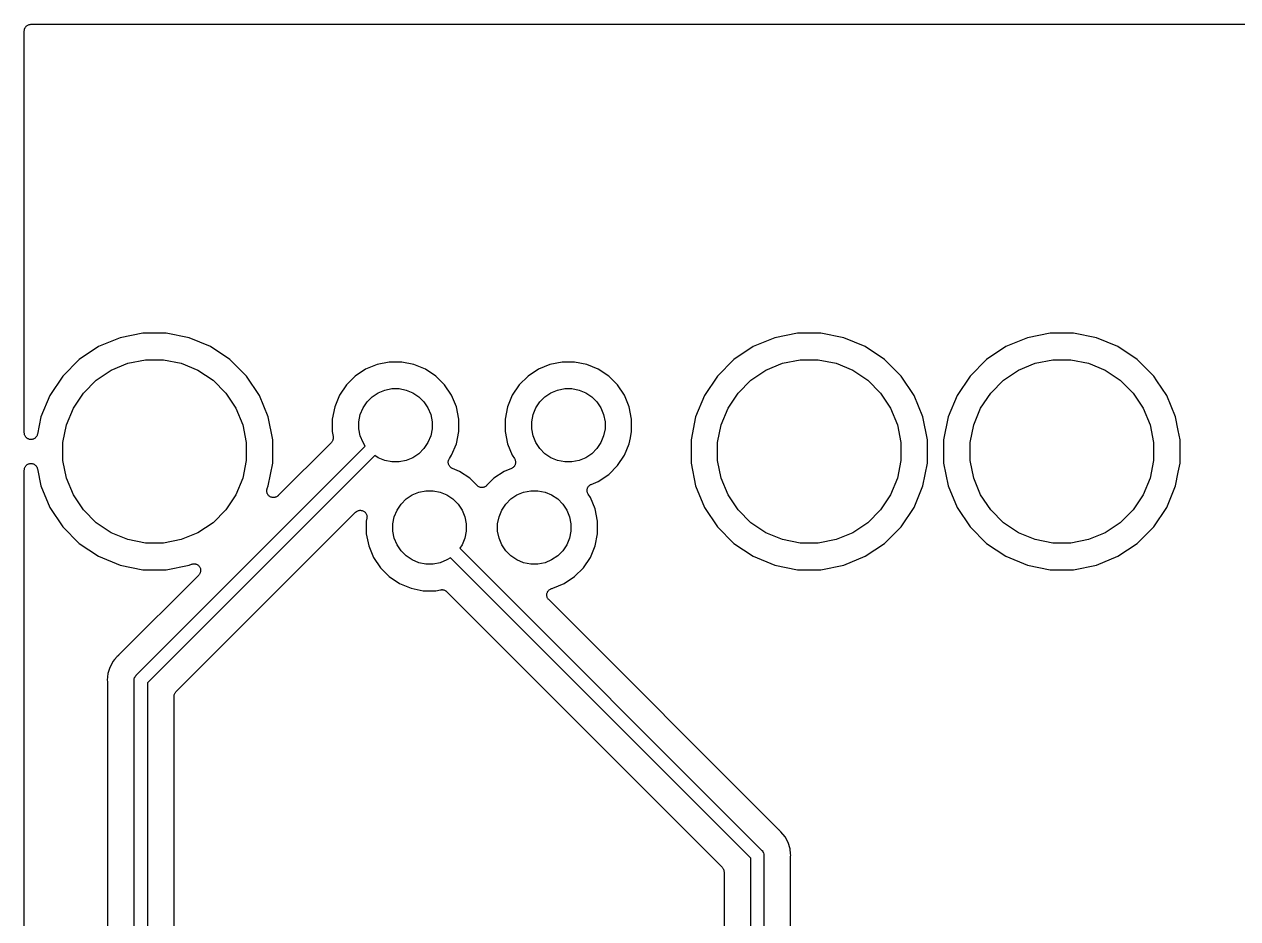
# Model space of a CAD drawing. Extents: x 3.21 to 7.18, y -3.5 to -0.72.
# Drawn here: x 3.206 to 4.118, y -1.393 to -0.721 of the extents above; entities that cross this region are included whole.
import ezdxf

# ---------------------------------------------------------------- set-up
doc = ezdxf.new("R2010")
doc.units = 0
doc.header["$MEASUREMENT"] = 0
doc.layers.add('BLACK', color=7, linetype='CONTINUOUS')

msp = doc.modelspace()

# ---------------------------------------------------------------- linework, layer by layer
at = {"layer": 'BLACK', "linetype": 'CONTINUOUS'}
for p, q in [((3.20598, -0.72591), (3.20604, -0.72545)), ((3.20598, -0.72595), (3.20598, -0.72591)), ((3.20598, -0.72598), (3.20598, -0.72595)), ((3.20598, -0.72595), (3.20598, -0.72595)), ((3.20598, -0.72595), (3.20598, -0.72595)), ((3.20598, -1.028), (3.20598, -0.72598)), ((3.20604, -0.72545), (3.20609, -0.72498)), ((3.20609, -0.72494), (3.20624, -0.7245)), ((3.20609, -0.72496), (3.20609, -0.72494)), ((3.20609, -0.72498), (3.20609, -0.72496)), ((3.20624, -0.7245), (3.20637, -0.72405)), ((3.20637, -0.72405), (3.20638, -0.72403)), ((3.20638, -0.72403), (3.20639, -0.72401)), ((3.20639, -0.72401), (3.20661, -0.7236)), ((3.20661, -0.7236), (3.20684, -0.72319)), ((3.20684, -0.72319), (3.20685, -0.72318)), ((3.20685, -0.72318), (3.20686, -0.72316)), ((3.20686, -0.72316), (3.20716, -0.7228)), ((3.20716, -0.7228), (3.20746, -0.72244)), ((3.20746, -0.72244), (3.20747, -0.72242)), ((3.20747, -0.72242), (3.20749, -0.72241)), ((3.20749, -0.72241), (3.20785, -0.72212)), ((3.20785, -0.72212), (3.20822, -0.72182)), ((3.20822, -0.72182), (3.20823, -0.72181)), ((3.20823, -0.72181), (3.20825, -0.7218)), ((3.20825, -0.7218), (3.20866, -0.72158)), ((3.20866, -0.72158), (3.20908, -0.72136)), ((3.20908, -0.72136), (3.2091, -0.72136)), ((3.2091, -0.72136), (3.20911, -0.72135)), ((3.20911, -0.72135), (3.20956, -0.72122)), ((3.20956, -0.72122), (3.21001, -0.72108)), ((3.21001, -0.72108), (3.21003, -0.72108)), ((3.21003, -0.72108), (3.21005, -0.72107)), ((3.21005, -0.72107), (3.21052, -0.72103)), ((3.21052, -0.72103), (3.21098, -0.72098)), ((3.21098, -0.72098), (7.17402, -0.72098)), ((3.27801, -0.95652), (3.26183, -0.96322)), ((3.29518, -0.9531), (3.27801, -0.95652)), ((3.31269, -0.9531), (3.29518, -0.9531)), ((3.32987, -0.95652), (3.31269, -0.9531)), ((3.34605, -0.96322), (3.32987, -0.95652)), ((3.77013, -0.95652), (3.75395, -0.96322)), ((3.78731, -0.9531), (3.77013, -0.95652)), ((3.80482, -0.9531), (3.78731, -0.9531)), ((3.82199, -0.95652), (3.80482, -0.9531)), ((3.83817, -0.96322), (3.82199, -0.95652)), ((3.96001, -0.95652), (3.94383, -0.96322)), ((3.97718, -0.9531), (3.96001, -0.95652)), ((3.99469, -0.9531), (3.97718, -0.9531)), ((4.01187, -0.95652), (3.99469, -0.9531)), ((4.02805, -0.96322), (4.01187, -0.95652)), ((3.26183, -0.96322), (3.24727, -0.97295)), ((3.36061, -0.97295), (3.34605, -0.96322)), ((3.75395, -0.96322), (3.73939, -0.97295)), ((3.85273, -0.97295), (3.83817, -0.96322)), ((3.94383, -0.96322), (3.92927, -0.97295)), ((4.04261, -0.97295), (4.02805, -0.96322)), ((3.24727, -0.97295), (3.23489, -0.98533)), ((3.2713, -0.98094), (3.28384, -0.97575)), ((3.28384, -0.97575), (3.29715, -0.9731)), ((3.29715, -0.9731), (3.31072, -0.9731)), ((3.31072, -0.9731), (3.32403, -0.97575)), ((3.32403, -0.97575), (3.33657, -0.98094)), ((3.37299, -0.98533), (3.36061, -0.97295)), ((3.48036, -0.97476), (3.47117, -0.97658)), ((3.48972, -0.97476), (3.48036, -0.97476)), ((3.49891, -0.97658), (3.48972, -0.97476)), ((3.61028, -0.97476), (3.60109, -0.97658)), ((3.61964, -0.97476), (3.61028, -0.97476)), ((3.62883, -0.97658), (3.61964, -0.97476)), ((3.73939, -0.97295), (3.72701, -0.98533)), ((3.76343, -0.98094), (3.77597, -0.97575)), ((3.77597, -0.97575), (3.78928, -0.9731)), ((3.78928, -0.9731), (3.80285, -0.9731)), ((3.80285, -0.9731), (3.81616, -0.97575)), ((3.81616, -0.97575), (3.8287, -0.98094)), ((3.86511, -0.98533), (3.85273, -0.97295)), ((3.92927, -0.97295), (3.91689, -0.98533)), ((3.9533, -0.98094), (3.96584, -0.97575)), ((3.96584, -0.97575), (3.97915, -0.9731)), ((3.97915, -0.9731), (3.99272, -0.9731)), ((3.99272, -0.9731), (4.00603, -0.97575)), ((4.00603, -0.97575), (4.01857, -0.98094)), ((4.05499, -0.98533), (4.04261, -0.97295)), ((3.26002, -0.98848), (3.2713, -0.98094)), ((3.33657, -0.98094), (3.34786, -0.98848)), ((3.46251, -0.98017), (3.45472, -0.98537)), ((3.47117, -0.97658), (3.46251, -0.98017)), ((3.50757, -0.98017), (3.49891, -0.97658)), ((3.51536, -0.98537), (3.50757, -0.98017)), ((3.59243, -0.98017), (3.58464, -0.98537)), ((3.60109, -0.97658), (3.59243, -0.98017)), ((3.63749, -0.98017), (3.62883, -0.97658)), ((3.64528, -0.98537), (3.63749, -0.98017)), ((3.75214, -0.98848), (3.76343, -0.98094)), ((3.8287, -0.98094), (3.83998, -0.98848)), ((3.94202, -0.98848), (3.9533, -0.98094)), ((4.01857, -0.98094), (4.02986, -0.98848)), ((3.23489, -0.98533), (3.22516, -0.99989)), ((3.25042, -0.99808), (3.26002, -0.98848)), ((3.34786, -0.98848), (3.35745, -0.99808)), ((3.38272, -0.99989), (3.37299, -0.98533)), ((3.4481, -0.992), (3.44289, -0.99979)), ((3.45472, -0.98537), (3.4481, -0.992)), ((3.52198, -0.992), (3.51536, -0.98537)), ((3.52719, -0.99979), (3.52198, -0.992)), ((3.57802, -0.992), (3.57281, -0.99979)), ((3.58464, -0.98537), (3.57802, -0.992)), ((3.6519, -0.992), (3.64528, -0.98537)), ((3.65711, -0.99979), (3.6519, -0.992)), ((3.72701, -0.98533), (3.71728, -0.99989)), ((3.74255, -0.99808), (3.75214, -0.98848)), ((3.83998, -0.98848), (3.84958, -0.99808)), ((3.87484, -0.99989), (3.86511, -0.98533)), ((3.91689, -0.98533), (3.90716, -0.99989)), ((3.93242, -0.99808), (3.94202, -0.98848)), ((4.02986, -0.98848), (4.03945, -0.99808)), ((4.05732, -0.98882), (4.05499, -0.98533)), ((4.06472, -0.99989), (4.05732, -0.98882)), ((4.05732, -0.98882), (4.05732, -0.98882)), ((3.22516, -0.99989), (3.21846, -1.01607)), ((3.24288, -1.00936), (3.25042, -0.99808)), ((3.35745, -0.99808), (3.36499, -1.00936)), ((3.38942, -1.01607), (3.38272, -0.99989)), ((3.44289, -0.99979), (3.43931, -1.00844)), ((3.46363, -1.00475), (3.46747, -1.00091)), ((3.46747, -1.00091), (3.47199, -0.99789)), ((3.47199, -0.99789), (3.477, -0.99582)), ((3.477, -0.99582), (3.48233, -0.99476)), ((3.48233, -0.99476), (3.48775, -0.99476)), ((3.48775, -0.99476), (3.49308, -0.99582)), ((3.49308, -0.99582), (3.49809, -0.99789)), ((3.49809, -0.99789), (3.50261, -1.00091)), ((3.50261, -1.00091), (3.50645, -1.00475)), ((3.53077, -1.00844), (3.52719, -0.99979)), ((3.57281, -0.99979), (3.56923, -1.00844)), ((3.59355, -1.00475), (3.59739, -1.00091)), ((3.59739, -1.00091), (3.60191, -0.99789)), ((3.60191, -0.99789), (3.60692, -0.99582)), ((3.60692, -0.99582), (3.61225, -0.99476)), ((3.61225, -0.99476), (3.61767, -0.99476)), ((3.61767, -0.99476), (3.623, -0.99582)), ((3.623, -0.99582), (3.62801, -0.99789)), ((3.62801, -0.99789), (3.63253, -1.00091)), ((3.63253, -1.00091), (3.63637, -1.00475)), ((3.66069, -1.00844), (3.65711, -0.99979)), ((3.71728, -0.99989), (3.71058, -1.01607)), ((3.73501, -1.00936), (3.74255, -0.99808)), ((3.84958, -0.99808), (3.85712, -1.00936)), ((3.88154, -1.01607), (3.87484, -0.99989)), ((3.90716, -0.99989), (3.90046, -1.01607)), ((3.92488, -1.00936), (3.93242, -0.99808)), ((4.03945, -0.99808), (4.04699, -1.00936)), ((4.07142, -1.01607), (4.06472, -0.99989)), ((3.23769, -1.0219), (3.24288, -1.00936)), ((3.36499, -1.00936), (3.37019, -1.0219)), ((3.43931, -1.00844), (3.43748, -1.01763)), ((3.45854, -1.01428), (3.46062, -1.00926)), ((3.46062, -1.00926), (3.46363, -1.00475)), ((3.50645, -1.00475), (3.50946, -1.00926)), ((3.50946, -1.00926), (3.51154, -1.01428)), ((3.5326, -1.01763), (3.53077, -1.00844)), ((3.56923, -1.00844), (3.5674, -1.01763)), ((3.58846, -1.01428), (3.59054, -1.00926)), ((3.59054, -1.00926), (3.59355, -1.00475)), ((3.63637, -1.00475), (3.63938, -1.00926)), ((3.63938, -1.00926), (3.64146, -1.01428)), ((3.66252, -1.01763), (3.66069, -1.00844)), ((3.72981, -1.0219), (3.73501, -1.00936)), ((3.85712, -1.00936), (3.86231, -1.0219)), ((3.91969, -1.0219), (3.92488, -1.00936)), ((4.04699, -1.00936), (4.05219, -1.0219)), ((3.21846, -1.01607), (3.21589, -1.02898)), ((3.39283, -1.03324), (3.38942, -1.01607)), ((3.43748, -1.01763), (3.43748, -1.027)), ((3.45748, -1.0196), (3.45854, -1.01428)), ((3.45748, -1.02503), (3.45748, -1.0196)), ((3.51154, -1.01428), (3.5126, -1.0196)), ((3.5126, -1.0196), (3.5126, -1.02503)), ((3.5326, -1.027), (3.5326, -1.01763)), ((3.5674, -1.01763), (3.5674, -1.027)), ((3.5874, -1.0196), (3.58846, -1.01428)), ((3.5874, -1.02503), (3.5874, -1.0196)), ((3.64146, -1.01428), (3.64252, -1.0196)), ((3.64252, -1.0196), (3.64252, -1.02503)), ((3.66252, -1.027), (3.66252, -1.01763)), ((3.71058, -1.01607), (3.70717, -1.03324)), ((3.88496, -1.03324), (3.88154, -1.01607)), ((3.90046, -1.01607), (3.89704, -1.03324)), ((4.07344, -1.02622), (4.07142, -1.01607)), ((3.20603, -1.02849), (3.20598, -1.028)), ((3.20608, -1.02897), (3.20603, -1.02849)), ((3.20621, -1.02941), (3.20608, -1.02897)), ((3.20608, -1.02897), (3.20608, -1.02897)), ((3.20608, -1.02897), (3.20608, -1.02897)), ((3.20636, -1.0299), (3.20621, -1.02941)), ((3.20636, -1.02991), (3.20636, -1.0299)), ((3.20657, -1.03031), (3.20636, -1.02991)), ((3.20636, -1.02991), (3.20636, -1.02991)), ((3.20682, -1.03076), (3.20657, -1.03031)), ((3.21533, -1.03042), (3.21511, -1.03083)), ((3.21558, -1.02998), (3.21533, -1.03042)), ((3.21573, -1.02951), (3.21558, -1.02997)), ((3.21558, -1.02997), (3.21558, -1.02997)), ((3.21558, -1.02997), (3.21558, -1.02998)), ((3.21587, -1.02905), (3.21573, -1.02951)), ((3.21588, -1.02904), (3.21587, -1.02904)), ((3.21587, -1.02904), (3.21587, -1.02905)), ((3.21589, -1.02898), (3.21588, -1.02904)), ((3.21588, -1.02904), (3.21588, -1.02904)), ((3.23504, -1.03521), (3.23769, -1.0219)), ((3.37019, -1.0219), (3.37283, -1.03521)), ((3.43748, -1.027), (3.43821, -1.03065)), ((3.43821, -1.03065), (3.43821, -1.03067)), ((3.43821, -1.03067), (3.43821, -1.03067)), ((3.43821, -1.03067), (3.43821, -1.03067)), ((3.43821, -1.03067), (3.43822, -1.03072)), ((3.43822, -1.03072), (3.43826, -1.03118)), ((3.45854, -1.03035), (3.45748, -1.02503)), ((3.46062, -1.03537), (3.45854, -1.03035)), ((3.51154, -1.03035), (3.50946, -1.03537)), ((3.5126, -1.02503), (3.51154, -1.03035)), ((3.53077, -1.03619), (3.5326, -1.027)), ((3.5674, -1.027), (3.56923, -1.03619)), ((3.58846, -1.03035), (3.5874, -1.02503)), ((3.59054, -1.03537), (3.58846, -1.03035)), ((3.64146, -1.03035), (3.63938, -1.03537)), ((3.64252, -1.02503), (3.64146, -1.03035)), ((3.66157, -1.03178), (3.66252, -1.027)), ((3.72717, -1.03521), (3.72981, -1.0219)), ((3.86231, -1.0219), (3.86496, -1.03521)), ((3.91704, -1.03521), (3.91969, -1.0219)), ((4.05219, -1.0219), (4.05483, -1.03521)), ((4.07483, -1.03324), (4.07344, -1.02622)), ((3.20682, -1.03077), (3.20682, -1.03076)), ((3.20713, -1.03115), (3.20682, -1.03077)), ((3.20682, -1.03077), (3.20682, -1.03077)), ((3.20743, -1.03152), (3.20713, -1.03115)), ((3.20744, -1.03152), (3.20743, -1.03152)), ((3.20743, -1.03152), (3.20743, -1.03152)), ((3.20781, -1.03184), (3.20744, -1.03152)), ((3.20818, -1.03214), (3.20781, -1.03184)), ((3.20819, -1.03215), (3.20818, -1.03214)), ((3.20861, -1.03237), (3.20819, -1.03215)), ((3.20819, -1.03215), (3.20819, -1.03215)), ((3.20904, -1.03261), (3.20861, -1.03237)), ((3.20905, -1.03261), (3.20904, -1.03261)), ((3.20904, -1.03261), (3.20904, -1.03261)), ((3.2095, -1.03275), (3.20905, -1.03261)), ((3.20997, -1.0329), (3.2095, -1.03275)), ((3.20998, -1.0329), (3.20997, -1.0329)), ((3.21046, -1.03295), (3.20998, -1.0329)), ((3.20998, -1.0329), (3.20998, -1.0329)), ((3.21094, -1.033), (3.21046, -1.03295)), ((3.21095, -1.033), (3.21094, -1.033)), ((3.21143, -1.03296), (3.21095, -1.033)), ((3.21095, -1.033), (3.21095, -1.033)), ((3.21192, -1.03291), (3.21143, -1.03296)), ((3.21236, -1.03278), (3.21192, -1.03291)), ((3.21192, -1.03291), (3.21192, -1.03291)), ((3.21192, -1.03291), (3.21192, -1.03291)), ((3.21285, -1.03264), (3.21236, -1.03278)), ((3.21286, -1.03264), (3.21285, -1.03264)), ((3.21327, -1.03242), (3.21286, -1.03264)), ((3.21286, -1.03264), (3.21286, -1.03264)), ((3.21372, -1.03219), (3.21327, -1.03242)), ((3.21409, -1.03189), (3.21372, -1.03219)), ((3.21372, -1.03219), (3.21372, -1.03219)), ((3.21372, -1.03219), (3.21372, -1.03219)), ((3.21448, -1.03158), (3.21409, -1.03189)), ((3.21478, -1.03121), (3.21448, -1.03157)), ((3.21448, -1.03157), (3.21448, -1.03158)), ((3.21448, -1.03158), (3.21448, -1.03158)), ((3.21511, -1.03083), (3.21478, -1.03121)), ((3.21511, -1.03083), (3.21511, -1.03083)), ((3.21511, -1.03083), (3.21511, -1.03083)), ((3.23504, -1.04879), (3.23504, -1.03521)), ((3.29017, -1.21011), (3.46234, -1.03795)), ((3.37283, -1.03521), (3.37283, -1.04879)), ((3.39283, -1.05076), (3.39283, -1.03324)), ((3.43684, -1.03516), (3.39683, -1.07517)), ((3.43713, -1.0348), (3.43684, -1.03516)), ((3.43743, -1.03445), (3.43713, -1.0348)), ((3.43744, -1.03443), (3.43743, -1.03445)), ((3.43746, -1.03441), (3.43744, -1.03443)), ((3.43768, -1.034), (3.43746, -1.03441)), ((3.4379, -1.03359), (3.43768, -1.034)), ((3.43791, -1.03357), (3.4379, -1.03359)), ((3.43792, -1.03355), (3.43791, -1.03357)), ((3.43805, -1.0331), (3.43792, -1.03355)), ((3.43819, -1.03266), (3.43805, -1.0331)), ((3.4382, -1.03264), (3.43819, -1.03266)), ((3.43825, -1.03215), (3.4382, -1.03261)), ((3.4382, -1.03261), (3.4382, -1.03264)), ((3.4383, -1.03169), (3.43825, -1.03215)), ((3.43826, -1.03118), (3.4383, -1.03164)), ((3.4383, -1.03164), (3.4383, -1.03167)), ((3.4383, -1.03167), (3.4383, -1.03169)), ((3.46234, -1.03795), (3.46062, -1.03537)), ((3.50946, -1.03537), (3.50645, -1.03988)), ((3.52719, -1.04484), (3.53077, -1.03619)), ((3.56923, -1.03619), (3.57281, -1.04484)), ((3.59355, -1.03988), (3.59054, -1.03537)), ((3.63938, -1.03537), (3.63637, -1.03988)), ((3.65711, -1.04484), (3.66069, -1.03619)), ((3.66069, -1.03619), (3.66157, -1.03178)), ((3.66157, -1.03178), (3.66157, -1.03178)), ((3.70717, -1.03324), (3.70717, -1.05076)), ((3.72717, -1.04879), (3.72717, -1.03521)), ((3.86496, -1.03521), (3.86496, -1.04879)), ((3.88496, -1.05076), (3.88496, -1.03324)), ((3.89704, -1.03324), (3.89704, -1.05076)), ((3.91704, -1.04879), (3.91704, -1.03521)), ((4.05483, -1.03521), (4.05483, -1.04879)), ((4.07483, -1.05076), (4.07483, -1.03324)), ((3.23769, -1.0621), (3.23504, -1.04879)), ((3.46941, -1.04502), (3.29854, -1.21589)), ((3.37283, -1.04879), (3.37019, -1.0621)), ((3.47199, -1.04674), (3.46941, -1.04502)), ((3.477, -1.04881), (3.47199, -1.04674)), ((3.48233, -1.04987), (3.477, -1.04881)), ((3.49308, -1.04881), (3.48775, -1.04987)), ((3.49809, -1.04674), (3.49308, -1.04881)), ((3.50261, -1.04372), (3.49809, -1.04674)), ((3.50645, -1.03988), (3.50261, -1.04372)), ((3.5248, -1.04908), (3.52494, -1.04863)), ((3.52494, -1.04863), (3.52507, -1.04818)), ((3.52507, -1.04818), (3.52508, -1.04816)), ((3.52508, -1.04816), (3.52509, -1.04815)), ((3.52509, -1.04815), (3.52531, -1.04773)), ((3.52531, -1.04773), (3.52553, -1.04731)), ((3.52553, -1.04731), (3.52719, -1.04484)), ((3.57281, -1.04484), (3.57447, -1.04731)), ((3.57447, -1.04731), (3.57449, -1.04735)), ((3.57449, -1.04735), (3.57449, -1.04735)), ((3.57449, -1.04735), (3.57449, -1.04735)), ((3.57449, -1.04735), (3.5745, -1.04737)), ((3.5745, -1.04737), (3.57472, -1.0478)), ((3.57472, -1.0478), (3.57494, -1.04821)), ((3.57494, -1.04821), (3.57495, -1.04823)), ((3.57495, -1.04823), (3.57495, -1.04824)), ((3.57495, -1.04824), (3.57508, -1.04869)), ((3.57508, -1.04869), (3.57522, -1.04915)), ((3.59739, -1.04372), (3.59355, -1.03988)), ((3.60191, -1.04674), (3.59739, -1.04372)), ((3.60692, -1.04881), (3.60191, -1.04674)), ((3.61225, -1.04987), (3.60692, -1.04881)), ((3.623, -1.04881), (3.61767, -1.04987)), ((3.62801, -1.04674), (3.623, -1.04881)), ((3.63253, -1.04372), (3.62801, -1.04674)), ((3.63637, -1.03988), (3.63253, -1.04372)), ((3.6519, -1.05263), (3.65711, -1.04484)), ((3.72981, -1.0621), (3.72717, -1.04879)), ((3.86496, -1.04879), (3.86231, -1.0621)), ((3.91969, -1.0621), (3.91704, -1.04879)), ((4.05483, -1.04879), (4.05219, -1.0621)), ((3.20598, -1.05593), (3.20604, -1.05543)), ((3.20598, -1.056), (3.20598, -1.05593)), ((3.20598, -3.49902), (3.20598, -1.056)), ((3.20604, -1.05543), (3.20609, -1.05496)), ((3.20609, -1.05496), (3.20625, -1.05446)), ((3.20609, -1.05496), (3.20609, -1.05496)), ((3.20609, -1.05496), (3.20609, -1.05496)), ((3.20625, -1.05446), (3.20639, -1.05403)), ((3.20639, -1.05403), (3.20663, -1.05359)), ((3.20639, -1.05403), (3.20639, -1.05403)), ((3.20639, -1.05403), (3.20639, -1.05403)), ((3.20663, -1.05359), (3.20686, -1.05318)), ((3.20686, -1.05317), (3.20717, -1.05281)), ((3.20686, -1.05318), (3.20686, -1.05317)), ((3.20686, -1.05318), (3.20686, -1.05318)), ((3.20717, -1.05281), (3.20748, -1.05243)), ((3.20748, -1.05243), (3.20748, -1.05243)), ((3.20748, -1.05243), (3.20749, -1.05243)), ((3.20749, -1.05243), (3.20788, -1.05211)), ((3.20788, -1.05211), (3.20824, -1.05182)), ((3.20824, -1.05182), (3.20825, -1.05181)), ((3.20824, -1.05182), (3.20824, -1.05182)), ((3.20825, -1.05181), (3.2087, -1.05158)), ((3.2087, -1.05158), (3.20911, -1.05136)), ((3.20911, -1.05136), (3.20957, -1.05123)), ((3.20911, -1.05136), (3.20911, -1.05136)), ((3.20911, -1.05136), (3.20911, -1.05136)), ((3.20957, -1.05123), (3.21004, -1.05109)), ((3.21004, -1.05109), (3.21005, -1.05109)), ((3.21005, -1.05109), (3.21051, -1.05105)), ((3.21005, -1.05109), (3.21005, -1.05109)), ((3.21051, -1.05105), (3.21101, -1.051)), ((3.21101, -1.051), (3.21102, -1.051)), ((3.21102, -1.051), (3.21102, -1.051)), ((3.21102, -1.051), (3.21148, -1.05105)), ((3.21148, -1.05105), (3.21199, -1.0511)), ((3.21199, -1.0511), (3.21199, -1.0511)), ((3.21199, -1.0511), (3.21199, -1.0511)), ((3.21199, -1.0511), (3.21244, -1.05124)), ((3.21244, -1.05124), (3.21292, -1.05139)), ((3.21292, -1.05139), (3.21292, -1.05139)), ((3.21292, -1.05139), (3.21292, -1.05139)), ((3.21292, -1.05139), (3.21335, -1.05162)), ((3.21335, -1.05162), (3.21378, -1.05185)), ((3.21378, -1.05185), (3.21378, -1.05185)), ((3.21378, -1.05185), (3.21378, -1.05185)), ((3.21378, -1.05185), (3.21416, -1.05217)), ((3.21416, -1.05217), (3.21453, -1.05247)), ((3.21453, -1.05247), (3.21453, -1.05247)), ((3.21453, -1.05247), (3.21453, -1.05248)), ((3.21453, -1.05248), (3.21485, -1.05287)), ((3.21485, -1.05287), (3.21515, -1.05323)), ((3.21515, -1.05323), (3.21515, -1.05323)), ((3.21515, -1.05323), (3.21515, -1.05323)), ((3.21515, -1.05323), (3.21538, -1.05367)), ((3.21538, -1.05367), (3.21561, -1.05409)), ((3.21561, -1.05409), (3.21561, -1.05409)), ((3.21561, -1.05409), (3.21561, -1.05409)), ((3.21561, -1.05409), (3.21574, -1.05455)), ((3.21574, -1.05455), (3.21589, -1.05502)), ((3.21589, -1.05502), (3.21846, -1.06793)), ((3.38942, -1.06793), (3.39283, -1.05076)), ((3.48775, -1.04987), (3.48233, -1.04987)), ((3.52469, -1.05005), (3.52474, -1.04958)), ((3.52469, -1.05006), (3.52469, -1.05005)), ((3.52469, -1.05008), (3.52469, -1.05006)), ((3.52474, -1.05055), (3.52469, -1.05008)), ((3.52474, -1.04958), (3.52479, -1.04911)), ((3.52478, -1.05102), (3.52474, -1.05055)), ((3.52478, -1.05104), (3.52478, -1.05102)), ((3.52478, -1.05105), (3.52478, -1.05104)), ((3.52492, -1.0515), (3.52478, -1.05105)), ((3.52479, -1.04909), (3.5248, -1.04908)), ((3.52479, -1.04911), (3.52479, -1.04909)), ((3.52505, -1.05196), (3.52492, -1.0515)), ((3.52506, -1.05197), (3.52505, -1.05196)), ((3.52506, -1.05199), (3.52506, -1.05197)), ((3.52528, -1.05241), (3.52506, -1.05199)), ((3.5255, -1.05282), (3.52528, -1.05241)), ((3.52551, -1.05283), (3.5255, -1.05282)), ((3.52552, -1.05285), (3.52551, -1.05283)), ((3.52582, -1.05322), (3.52552, -1.05285)), ((3.52611, -1.05358), (3.52582, -1.05322)), ((3.52612, -1.05359), (3.52611, -1.05358)), ((3.52613, -1.05361), (3.52612, -1.05359)), ((3.5265, -1.05391), (3.52613, -1.05361)), ((3.52686, -1.05421), (3.5265, -1.05391)), ((3.52687, -1.05422), (3.52686, -1.05421)), ((3.52688, -1.05423), (3.52687, -1.05422)), ((3.5273, -1.05446), (3.52688, -1.05423)), ((3.52771, -1.05468), (3.5273, -1.05446)), ((3.52774, -1.0547), (3.52771, -1.05468)), ((3.52778, -1.05471), (3.52774, -1.0547)), ((3.52774, -1.0547), (3.52774, -1.0547)), ((3.52774, -1.0547), (3.52774, -1.0547)), ((3.53316, -1.05694), (3.52778, -1.05471)), ((3.54095, -1.06215), (3.53316, -1.05694)), ((3.56684, -1.05694), (3.55905, -1.06215)), ((3.57222, -1.05471), (3.56684, -1.05694)), ((3.57264, -1.05449), (3.57222, -1.05471)), ((3.57306, -1.05427), (3.57264, -1.05449)), ((3.57307, -1.05426), (3.57306, -1.05427)), ((3.57308, -1.05425), (3.57307, -1.05426)), ((3.57345, -1.05395), (3.57308, -1.05425)), ((3.57382, -1.05366), (3.57345, -1.05395)), ((3.57383, -1.05364), (3.57382, -1.05366)), ((3.57384, -1.05363), (3.57383, -1.05364)), ((3.57414, -1.05327), (3.57384, -1.05363)), ((3.57444, -1.05291), (3.57414, -1.05327)), ((3.57445, -1.05289), (3.57444, -1.05291)), ((3.57446, -1.05288), (3.57445, -1.05289)), ((3.57468, -1.05246), (3.57446, -1.05288)), ((3.57491, -1.05205), (3.57468, -1.05246)), ((3.57492, -1.05202), (3.57491, -1.05204)), ((3.57491, -1.05204), (3.57491, -1.05205)), ((3.57506, -1.05157), (3.57492, -1.05202)), ((3.5752, -1.05112), (3.57506, -1.05157)), ((3.57521, -1.05109), (3.5752, -1.0511)), ((3.5752, -1.0511), (3.5752, -1.05112)), ((3.57526, -1.05062), (3.57521, -1.05109)), ((3.57522, -1.04915), (3.57522, -1.04916)), ((3.57522, -1.04916), (3.57522, -1.04918)), ((3.57522, -1.04918), (3.57526, -1.04964)), ((3.57526, -1.04964), (3.57531, -1.05012)), ((3.57531, -1.05015), (3.57526, -1.05062)), ((3.57531, -1.05012), (3.57531, -1.05013)), ((3.57531, -1.05013), (3.57531, -1.05015)), ((3.61767, -1.04987), (3.61225, -1.04987)), ((3.64528, -1.05926), (3.6519, -1.05263)), ((3.70717, -1.05076), (3.71058, -1.06793)), ((3.88154, -1.06793), (3.88496, -1.05076)), ((3.89704, -1.05076), (3.90046, -1.06793)), ((4.07142, -1.06793), (4.07347, -1.05761)), ((4.07347, -1.05761), (4.07483, -1.05076)), ((4.07347, -1.05761), (4.07347, -1.05761)), ((3.24288, -1.07464), (3.23769, -1.0621)), ((3.37019, -1.0621), (3.36499, -1.07464)), ((3.54646, -1.06766), (3.54095, -1.06215)), ((3.55905, -1.06215), (3.55354, -1.06766)), ((3.63088, -1.06745), (3.63125, -1.06715)), ((3.63125, -1.06715), (3.63126, -1.06714)), ((3.63126, -1.06714), (3.63127, -1.06713)), ((3.63127, -1.06713), (3.63169, -1.06691)), ((3.63169, -1.06691), (3.63211, -1.06669)), ((3.63211, -1.06669), (3.63749, -1.06446)), ((3.63749, -1.06446), (3.64528, -1.05926)), ((3.73501, -1.07464), (3.72981, -1.0621)), ((3.86231, -1.0621), (3.85712, -1.07464)), ((3.92488, -1.07464), (3.91969, -1.0621)), ((4.05219, -1.0621), (4.04699, -1.07464)), ((3.21846, -1.06793), (3.22516, -1.08411)), ((3.25042, -1.08592), (3.24288, -1.07464)), ((3.36499, -1.07464), (3.35745, -1.08592)), ((3.3883, -1.07161), (3.38835, -1.07113)), ((3.3883, -1.07162), (3.3883, -1.07161)), ((3.38835, -1.07211), (3.3883, -1.07162)), ((3.3883, -1.07162), (3.3883, -1.07162)), ((3.38835, -1.07113), (3.38839, -1.07065)), ((3.38839, -1.07258), (3.38835, -1.07211)), ((3.38839, -1.07065), (3.3884, -1.07065)), ((3.38839, -1.07259), (3.38839, -1.07258)), ((3.38853, -1.07305), (3.38839, -1.07259)), ((3.38839, -1.07259), (3.38839, -1.07259)), ((3.3884, -1.07064), (3.38854, -1.07019)), ((3.3884, -1.07065), (3.3884, -1.07064)), ((3.38867, -1.07352), (3.38853, -1.07305)), ((3.38854, -1.07019), (3.38868, -1.06972)), ((3.38867, -1.07353), (3.38867, -1.07352)), ((3.38867, -1.07352), (3.38867, -1.07352)), ((3.38889, -1.07394), (3.38867, -1.07353)), ((3.38868, -1.06972), (3.38942, -1.06793)), ((3.38912, -1.07438), (3.38889, -1.07394)), ((3.38913, -1.07439), (3.38912, -1.07438)), ((3.38942, -1.07475), (3.38913, -1.07439)), ((3.38913, -1.07439), (3.38913, -1.07439)), ((3.38974, -1.07514), (3.38942, -1.07475)), ((3.38974, -1.07515), (3.38974, -1.07514)), ((3.38974, -1.07514), (3.38974, -1.07514)), ((3.39011, -1.07545), (3.38974, -1.07515)), ((3.39049, -1.07577), (3.39011, -1.07545)), ((3.39091, -1.076), (3.39049, -1.07577)), ((3.39049, -1.07577), (3.39049, -1.07577)), ((3.39049, -1.07577), (3.39049, -1.07577)), ((3.39134, -1.07623), (3.39091, -1.076)), ((3.39135, -1.07623), (3.39134, -1.07623)), ((3.39135, -1.07624), (3.39135, -1.07623)), ((3.39181, -1.07638), (3.39135, -1.07624)), ((3.39515, -1.07627), (3.39469, -1.07641)), ((3.39516, -1.07627), (3.39515, -1.07627)), ((3.39558, -1.07605), (3.39516, -1.07627)), ((3.39516, -1.07627), (3.39516, -1.07627)), ((3.39602, -1.07582), (3.39558, -1.07605)), ((3.39603, -1.07582), (3.39602, -1.07582)), ((3.39602, -1.07582), (3.39602, -1.07582)), ((3.39639, -1.07553), (3.39603, -1.07582)), ((3.39678, -1.07521), (3.39639, -1.07553)), ((3.39679, -1.07521), (3.39678, -1.07521)), ((3.39683, -1.07517), (3.39679, -1.07521)), ((3.39679, -1.07521), (3.39679, -1.07521)), ((3.39679, -1.07521), (3.39679, -1.07521)), ((3.49306, -1.07768), (3.49758, -1.07466)), ((3.49758, -1.07466), (3.50259, -1.07259)), ((3.50259, -1.07259), (3.50792, -1.07153)), ((3.50792, -1.07153), (3.51334, -1.07153)), ((3.51334, -1.07153), (3.51867, -1.07259)), ((3.51867, -1.07259), (3.52368, -1.07466)), ((3.52368, -1.07466), (3.5282, -1.07768)), ((3.54683, -1.06796), (3.54646, -1.06766)), ((3.54719, -1.06826), (3.54683, -1.06796)), ((3.54721, -1.06827), (3.54719, -1.06826)), ((3.54722, -1.06828), (3.54721, -1.06827)), ((3.54763, -1.0685), (3.54722, -1.06828)), ((3.54805, -1.06873), (3.54763, -1.0685)), ((3.54806, -1.06873), (3.54805, -1.06873)), ((3.54808, -1.06874), (3.54806, -1.06873)), ((3.54853, -1.06888), (3.54808, -1.06874)), ((3.54898, -1.06902), (3.54853, -1.06888)), ((3.54899, -1.06902), (3.54898, -1.06902)), ((3.54901, -1.06903), (3.54899, -1.06902)), ((3.54948, -1.06908), (3.54901, -1.06903)), ((3.54995, -1.06913), (3.54948, -1.06908)), ((3.54997, -1.06913), (3.54995, -1.06913)), ((3.54998, -1.06913), (3.54997, -1.06913)), ((3.55045, -1.06908), (3.54998, -1.06913)), ((3.55092, -1.06904), (3.55045, -1.06908)), ((3.55094, -1.06904), (3.55092, -1.06904)), ((3.55095, -1.06904), (3.55094, -1.06904)), ((3.5514, -1.0689), (3.55095, -1.06904)), ((3.55186, -1.06877), (3.5514, -1.0689)), ((3.55187, -1.06876), (3.55186, -1.06877)), ((3.55189, -1.06876), (3.55187, -1.06876)), ((3.5523, -1.06854), (3.55189, -1.06876)), ((3.55272, -1.06832), (3.5523, -1.06854)), ((3.55274, -1.06831), (3.55272, -1.06832)), ((3.55275, -1.0683), (3.55274, -1.06831)), ((3.55312, -1.06801), (3.55275, -1.0683)), ((3.55349, -1.06771), (3.55312, -1.06801)), ((3.55351, -1.06769), (3.55349, -1.06771)), ((3.55354, -1.06766), (3.55351, -1.06769)), ((3.55351, -1.06769), (3.55351, -1.06769)), ((3.55351, -1.06769), (3.55351, -1.06769)), ((3.5718, -1.07768), (3.57632, -1.07466)), ((3.57632, -1.07466), (3.58133, -1.07259)), ((3.58133, -1.07259), (3.58666, -1.07153)), ((3.58666, -1.07153), (3.59208, -1.07153)), ((3.59208, -1.07153), (3.59741, -1.07259)), ((3.59741, -1.07259), (3.60242, -1.07466)), ((3.60242, -1.07466), (3.60694, -1.07768)), ((3.62902, -1.07125), (3.62907, -1.07078)), ((3.62902, -1.07127), (3.62902, -1.07125)), ((3.62902, -1.07128), (3.62902, -1.07127)), ((3.62907, -1.07175), (3.62902, -1.07128)), ((3.62907, -1.07078), (3.62912, -1.07031)), ((3.62911, -1.07222), (3.62907, -1.07175)), ((3.62911, -1.07224), (3.62911, -1.07222)), ((3.62911, -1.07225), (3.62911, -1.07224)), ((3.62925, -1.07271), (3.62911, -1.07225)), ((3.62912, -1.07031), (3.62913, -1.0703)), ((3.62913, -1.07028), (3.62927, -1.06983)), ((3.62913, -1.0703), (3.62913, -1.07028)), ((3.62938, -1.07316), (3.62925, -1.07271)), ((3.62927, -1.06983), (3.62941, -1.06938)), ((3.62938, -1.07318), (3.62938, -1.07316)), ((3.62939, -1.07319), (3.62938, -1.07318)), ((3.62961, -1.07361), (3.62939, -1.07319)), ((3.62941, -1.06938), (3.62942, -1.06937)), ((3.62942, -1.06935), (3.62965, -1.06894)), ((3.62942, -1.06937), (3.62942, -1.06935)), ((3.62983, -1.07403), (3.62961, -1.07361)), ((3.62965, -1.06894), (3.62987, -1.06852)), ((3.62984, -1.07405), (3.62983, -1.07403)), ((3.62986, -1.07409), (3.62984, -1.07405)), ((3.62984, -1.07405), (3.62984, -1.07405)), ((3.62984, -1.07405), (3.62984, -1.07405)), ((3.63152, -1.07656), (3.62986, -1.07409)), ((3.62987, -1.06852), (3.62988, -1.06851)), ((3.62988, -1.06851), (3.62989, -1.06849)), ((3.62989, -1.06849), (3.63019, -1.06814)), ((3.63019, -1.06814), (3.63049, -1.06777)), ((3.63049, -1.06777), (3.6305, -1.06776)), ((3.6305, -1.06776), (3.63051, -1.06775)), ((3.63051, -1.06775), (3.63088, -1.06745)), ((3.71058, -1.06793), (3.71728, -1.08411)), ((3.74255, -1.08592), (3.73501, -1.07464)), ((3.85712, -1.07464), (3.84958, -1.08592)), ((3.87484, -1.08411), (3.88154, -1.06793)), ((3.90046, -1.06793), (3.90716, -1.08411)), ((3.93242, -1.08592), (3.92488, -1.07464)), ((4.04699, -1.07464), (4.03945, -1.08592)), ((4.06472, -1.08411), (4.07142, -1.06793)), ((3.22516, -1.08411), (3.23489, -1.09867)), ((3.39228, -1.07652), (3.39181, -1.07638)), ((3.39228, -1.07653), (3.39228, -1.07652)), ((3.39228, -1.07652), (3.39228, -1.07652)), ((3.39276, -1.07658), (3.39228, -1.07653)), ((3.39325, -1.07663), (3.39276, -1.07658)), ((3.39374, -1.07659), (3.39325, -1.07663)), ((3.39325, -1.07663), (3.39325, -1.07663)), ((3.39325, -1.07663), (3.39325, -1.07663)), ((3.39422, -1.07654), (3.39374, -1.07659)), ((3.39423, -1.07654), (3.39422, -1.07654)), ((3.39422, -1.07654), (3.39422, -1.07654)), ((3.39469, -1.07641), (3.39423, -1.07654)), ((3.48621, -1.08603), (3.48922, -1.08152)), ((3.48922, -1.08152), (3.49306, -1.07768)), ((3.5282, -1.07768), (3.53204, -1.08152)), ((3.53204, -1.08152), (3.53505, -1.08603)), ((3.56495, -1.08603), (3.56796, -1.08152)), ((3.56796, -1.08152), (3.5718, -1.07768)), ((3.60694, -1.07768), (3.61078, -1.08152)), ((3.61078, -1.08152), (3.61379, -1.08603)), ((3.6351, -1.08521), (3.63152, -1.07656)), ((3.63693, -1.0944), (3.6351, -1.08521)), ((3.71728, -1.08411), (3.72701, -1.09867)), ((3.86511, -1.09867), (3.87484, -1.08411)), ((3.90716, -1.08411), (3.91689, -1.09867)), ((4.05499, -1.09867), (4.06472, -1.08411)), ((3.26002, -1.09552), (3.25042, -1.08592)), ((3.32, -1.22271), (3.45508, -1.08763)), ((3.35745, -1.08592), (3.34786, -1.09552)), ((3.45508, -1.08763), (3.45512, -1.08759)), ((3.45512, -1.08759), (3.45513, -1.08758)), ((3.45512, -1.08759), (3.45512, -1.08759)), ((3.45512, -1.08759), (3.45512, -1.08759)), ((3.45513, -1.08758), (3.45552, -1.08727)), ((3.45552, -1.08727), (3.45588, -1.08698)), ((3.45588, -1.08698), (3.45589, -1.08697)), ((3.45589, -1.08697), (3.45632, -1.08675)), ((3.45589, -1.08697), (3.45589, -1.08697)), ((3.45632, -1.08675), (3.45675, -1.08653)), ((3.45675, -1.08653), (3.45675, -1.08652)), ((3.45675, -1.08652), (3.45676, -1.08652)), ((3.45676, -1.08652), (3.45722, -1.08639)), ((3.45722, -1.08639), (3.45768, -1.08625)), ((3.45768, -1.08625), (3.45769, -1.08625)), ((3.45769, -1.08625), (3.4577, -1.08625)), ((3.4577, -1.08625), (3.45818, -1.08621)), ((3.45818, -1.08621), (3.45866, -1.08616)), ((3.45866, -1.08616), (3.45866, -1.08616)), ((3.45866, -1.08616), (3.45867, -1.08616)), ((3.45867, -1.08616), (3.45914, -1.08622)), ((3.45914, -1.08622), (3.45963, -1.08627)), ((3.45963, -1.08627), (3.45963, -1.08627)), ((3.45963, -1.08627), (3.45964, -1.08627)), ((3.45964, -1.08627), (3.46009, -1.08641)), ((3.46009, -1.08641), (3.46056, -1.08656)), ((3.46056, -1.08656), (3.46056, -1.08656)), ((3.46056, -1.08656), (3.46057, -1.08656)), ((3.46057, -1.08656), (3.46099, -1.08679)), ((3.46099, -1.08679), (3.46142, -1.08702)), ((3.46142, -1.08702), (3.46142, -1.08703)), ((3.46142, -1.08703), (3.46143, -1.08703)), ((3.46143, -1.08703), (3.46179, -1.08733)), ((3.46179, -1.08733), (3.46217, -1.08764)), ((3.46217, -1.08764), (3.46217, -1.08765)), ((3.46217, -1.08765), (3.46218, -1.08765)), ((3.46218, -1.08765), (3.46248, -1.08803)), ((3.46248, -1.08803), (3.46278, -1.0884)), ((3.46278, -1.0884), (3.46279, -1.08841)), ((3.46279, -1.08841), (3.46279, -1.08841)), ((3.46279, -1.08841), (3.46302, -1.08884)), ((3.46302, -1.08884), (3.46324, -1.08926)), ((3.46352, -1.09214), (3.46307, -1.0944)), ((3.46307, -1.0944), (3.46307, -1.10377)), ((3.46324, -1.08926), (3.46324, -1.08927)), ((3.46324, -1.08927), (3.46325, -1.08927)), ((3.46325, -1.08927), (3.46338, -1.08973)), ((3.46338, -1.08973), (3.46352, -1.0902)), ((3.46352, -1.0902), (3.46352, -1.0902)), ((3.46352, -1.0902), (3.46353, -1.09021)), ((3.46357, -1.09166), (3.46352, -1.09214)), ((3.46353, -1.09021), (3.46357, -1.09069)), ((3.46357, -1.09069), (3.46362, -1.09117)), ((3.46362, -1.09118), (3.46357, -1.09166)), ((3.46362, -1.09117), (3.46362, -1.09117)), ((3.46362, -1.09117), (3.46362, -1.09118)), ((3.48307, -1.09637), (3.48413, -1.09105)), ((3.48413, -1.09105), (3.48621, -1.08603)), ((3.53505, -1.08603), (3.53713, -1.09105)), ((3.53713, -1.09105), (3.53819, -1.09637)), ((3.56181, -1.09637), (3.56287, -1.09105)), ((3.56287, -1.09105), (3.56495, -1.08603)), ((3.61379, -1.08603), (3.61587, -1.09105)), ((3.61587, -1.09105), (3.61693, -1.09637)), ((3.63693, -1.10377), (3.63693, -1.0944)), ((3.75214, -1.09552), (3.74255, -1.08592)), ((3.84958, -1.08592), (3.83998, -1.09552)), ((3.94202, -1.09552), (3.93242, -1.08592)), ((4.03945, -1.08592), (4.02986, -1.09552)), ((3.23489, -1.09867), (3.24727, -1.11105)), ((3.2713, -1.10306), (3.26002, -1.09552)), ((3.28384, -1.10825), (3.2713, -1.10306)), ((3.33657, -1.10306), (3.32403, -1.10825)), ((3.34786, -1.09552), (3.33657, -1.10306)), ((3.48307, -1.1018), (3.48307, -1.09637)), ((3.48413, -1.10713), (3.48307, -1.1018)), ((3.53819, -1.1018), (3.53713, -1.10713)), ((3.53819, -1.09637), (3.53819, -1.1018)), ((3.56181, -1.1018), (3.56181, -1.09637)), ((3.56287, -1.10713), (3.56181, -1.1018)), ((3.61693, -1.1018), (3.61587, -1.10713)), ((3.61693, -1.09637), (3.61693, -1.1018)), ((3.72701, -1.09867), (3.73939, -1.11105)), ((3.76343, -1.10306), (3.75214, -1.09552)), ((3.77597, -1.10825), (3.76343, -1.10306)), ((3.8287, -1.10306), (3.81616, -1.10825)), ((3.83998, -1.09552), (3.8287, -1.10306)), ((3.85273, -1.11105), (3.86511, -1.09867)), ((3.91689, -1.09867), (3.92927, -1.11105)), ((3.9533, -1.10306), (3.94202, -1.09552)), ((3.96584, -1.10825), (3.9533, -1.10306)), ((4.01857, -1.10306), (4.00603, -1.10825)), ((4.02986, -1.09552), (4.01857, -1.10306)), ((4.04261, -1.11105), (4.05499, -1.09867)), ((3.24727, -1.11105), (3.26183, -1.12078)), ((3.29715, -1.1109), (3.28384, -1.10825)), ((3.31072, -1.1109), (3.29715, -1.1109)), ((3.32403, -1.10825), (3.31072, -1.1109)), ((3.46307, -1.10377), (3.4649, -1.11296)), ((3.48621, -1.11214), (3.48413, -1.10713)), ((3.48922, -1.11665), (3.48621, -1.11214)), ((3.53505, -1.11214), (3.53333, -1.11472)), ((3.53713, -1.10713), (3.53505, -1.11214)), ((3.56495, -1.11214), (3.56287, -1.10713)), ((3.56796, -1.11665), (3.56495, -1.11214)), ((3.61379, -1.11214), (3.61078, -1.11665)), ((3.61587, -1.10713), (3.61379, -1.11214)), ((3.6351, -1.11296), (3.63693, -1.10377)), ((3.73939, -1.11105), (3.75395, -1.12078)), ((3.78928, -1.1109), (3.77597, -1.10825)), ((3.80285, -1.1109), (3.78928, -1.1109)), ((3.81616, -1.10825), (3.80285, -1.1109)), ((3.83817, -1.12078), (3.85273, -1.11105)), ((3.92927, -1.11105), (3.94383, -1.12078)), ((3.97915, -1.1109), (3.96584, -1.10825)), ((3.99272, -1.1109), (3.97915, -1.1109)), ((4.00603, -1.10825), (3.99272, -1.1109)), ((4.02805, -1.12078), (4.04261, -1.11105)), ((3.26183, -1.12078), (3.27801, -1.12748)), ((3.4649, -1.11296), (3.46848, -1.12161)), ((3.46848, -1.12161), (3.47369, -1.1294)), ((3.49306, -1.12049), (3.48922, -1.11665)), ((3.49758, -1.12351), (3.49306, -1.12049)), ((3.52626, -1.12179), (3.52368, -1.12351)), ((3.75201, -1.34754), (3.52626, -1.12179)), ((3.53333, -1.11472), (3.76037, -1.34176)), ((3.5718, -1.12049), (3.56796, -1.11665)), ((3.57632, -1.12351), (3.5718, -1.12049)), ((3.60694, -1.12049), (3.60242, -1.12351)), ((3.61078, -1.11665), (3.60694, -1.12049)), ((3.62631, -1.1294), (3.63152, -1.12161)), ((3.63152, -1.12161), (3.6351, -1.11296)), ((3.75395, -1.12078), (3.77013, -1.12748)), ((3.82199, -1.12748), (3.83817, -1.12078)), ((3.94383, -1.12078), (3.96001, -1.12748)), ((4.01187, -1.12748), (4.02805, -1.12078)), ((3.27801, -1.12748), (3.29518, -1.1309)), ((3.29518, -1.1309), (3.31269, -1.1309)), ((3.31269, -1.1309), (3.32987, -1.12748)), ((3.32987, -1.12748), (3.33165, -1.12674)), ((3.33165, -1.12674), (3.33171, -1.12672)), ((3.33171, -1.12672), (3.33171, -1.12672)), ((3.33171, -1.12672), (3.33171, -1.12672)), ((3.33171, -1.12672), (3.33172, -1.12672)), ((3.33172, -1.12672), (3.3322, -1.12658)), ((3.3322, -1.12658), (3.33265, -1.12645)), ((3.33265, -1.12645), (3.33266, -1.12644)), ((3.33265, -1.12645), (3.33265, -1.12645)), ((3.33266, -1.12644), (3.33316, -1.1264)), ((3.33316, -1.1264), (3.33362, -1.12636)), ((3.33362, -1.12636), (3.33362, -1.12636)), ((3.33362, -1.12636), (3.33363, -1.12636)), ((3.33363, -1.12636), (3.33411, -1.12641)), ((3.33411, -1.12641), (3.33459, -1.12647)), ((3.33459, -1.12647), (3.33459, -1.12647)), ((3.33459, -1.12647), (3.3346, -1.12647)), ((3.3346, -1.12647), (3.33506, -1.12661)), ((3.33506, -1.12661), (3.33552, -1.12676)), ((3.33552, -1.12676), (3.33552, -1.12676)), ((3.33552, -1.12676), (3.33553, -1.12676)), ((3.33553, -1.12676), (3.33598, -1.12701)), ((3.33598, -1.12701), (3.33638, -1.12723)), ((3.33638, -1.12723), (3.33638, -1.12723)), ((3.33638, -1.12723), (3.33638, -1.12723)), ((3.33638, -1.12723), (3.33677, -1.12756)), ((3.33677, -1.12756), (3.33713, -1.12785)), ((3.33713, -1.12785), (3.33713, -1.12785)), ((3.33713, -1.12785), (3.33713, -1.12786)), ((3.33713, -1.12786), (3.33744, -1.12823)), ((3.33744, -1.12823), (3.33774, -1.12861)), ((3.33774, -1.12861), (3.33774, -1.12861)), ((3.33774, -1.12861), (3.33775, -1.12862)), ((3.33775, -1.12862), (3.33797, -1.12905)), ((3.33797, -1.12905), (3.3382, -1.12947)), ((3.3382, -1.12947), (3.3382, -1.12948)), ((3.3382, -1.12948), (3.3382, -1.12948)), ((3.3382, -1.12948), (3.33834, -1.12996)), ((3.33834, -1.12996), (3.33848, -1.13041)), ((3.33848, -1.13041), (3.33848, -1.13041)), ((3.33848, -1.13041), (3.33848, -1.13042)), ((3.33848, -1.13042), (3.33852, -1.1309)), ((3.33852, -1.1309), (3.33857, -1.13138)), ((3.47369, -1.1294), (3.48031, -1.13603)), ((3.50259, -1.12559), (3.49758, -1.12351)), ((3.50792, -1.12665), (3.50259, -1.12559)), ((3.51334, -1.12665), (3.50792, -1.12665)), ((3.51867, -1.12559), (3.51334, -1.12665)), ((3.52368, -1.12351), (3.51867, -1.12559)), ((3.58133, -1.12559), (3.57632, -1.12351)), ((3.58666, -1.12665), (3.58133, -1.12559)), ((3.59208, -1.12665), (3.58666, -1.12665)), ((3.59741, -1.12559), (3.59208, -1.12665)), ((3.60242, -1.12351), (3.59741, -1.12559)), ((3.61969, -1.13603), (3.62631, -1.1294)), ((3.77013, -1.12748), (3.78731, -1.1309)), ((3.78731, -1.1309), (3.80482, -1.1309)), ((3.80482, -1.1309), (3.82199, -1.12748)), ((3.96001, -1.12748), (3.97718, -1.1309)), ((3.97718, -1.1309), (3.99469, -1.1309)), ((3.99469, -1.1309), (4.01187, -1.12748)), ((3.3371, -1.1349), (3.2769, -1.1951)), ((3.33741, -1.13453), (3.3371, -1.1349)), ((3.33772, -1.13415), (3.33741, -1.13453)), ((3.33794, -1.13373), (3.33772, -1.13414)), ((3.33772, -1.13414), (3.33772, -1.13415)), ((3.33772, -1.13415), (3.33772, -1.13415)), ((3.33818, -1.13329), (3.33794, -1.13373)), ((3.33832, -1.13283), (3.33818, -1.13328)), ((3.33818, -1.13328), (3.33818, -1.13329)), ((3.33818, -1.13329), (3.33818, -1.13329)), ((3.33847, -1.13236), (3.33832, -1.13283)), ((3.33852, -1.13188), (3.33847, -1.13235)), ((3.33847, -1.13235), (3.33847, -1.13235)), ((3.33847, -1.13235), (3.33847, -1.13236)), ((3.33857, -1.13139), (3.33852, -1.13188)), ((3.33857, -1.13138), (3.33857, -1.13138)), ((3.33857, -1.13138), (3.33857, -1.13139)), ((3.48031, -1.13603), (3.4881, -1.14123)), ((3.6119, -1.14123), (3.61969, -1.13603)), ((3.4881, -1.14123), (3.49676, -1.14482)), ((3.49676, -1.14482), (3.50595, -1.14665)), ((3.50595, -1.14665), (3.51531, -1.14665)), ((3.51531, -1.14665), (3.51896, -1.14592)), ((3.51896, -1.14592), (3.51899, -1.14592)), ((3.51899, -1.14592), (3.51903, -1.14591)), ((3.51899, -1.14592), (3.51899, -1.14592)), ((3.51899, -1.14592), (3.51899, -1.14592)), ((3.51903, -1.14591), (3.5195, -1.14587)), ((3.5195, -1.14587), (3.51996, -1.14582)), ((3.51996, -1.14582), (3.51998, -1.14583)), ((3.51998, -1.14583), (3.52001, -1.14582)), ((3.52001, -1.14582), (3.52047, -1.14588)), ((3.52047, -1.14588), (3.52093, -1.14592)), ((3.52093, -1.14592), (3.52095, -1.14593)), ((3.52095, -1.14593), (3.52098, -1.14593)), ((3.52098, -1.14593), (3.52142, -1.14607)), ((3.52142, -1.14607), (3.52186, -1.14621)), ((3.52186, -1.14621), (3.52188, -1.14622)), ((3.52188, -1.14622), (3.52191, -1.14623)), ((3.52191, -1.14623), (3.52231, -1.14645)), ((3.52231, -1.14645), (3.52272, -1.14667)), ((3.52272, -1.14667), (3.52274, -1.14668)), ((3.52274, -1.14668), (3.52276, -1.1467)), ((3.52276, -1.1467), (3.52312, -1.14699)), ((3.52312, -1.14699), (3.52348, -1.14729)), ((3.52348, -1.14729), (3.73054, -1.35436)), ((3.59878, -1.14976), (3.59883, -1.14929)), ((3.59883, -1.14929), (3.59888, -1.14881)), ((3.59888, -1.14879), (3.59903, -1.14833)), ((3.59888, -1.1488), (3.59888, -1.14879)), ((3.59888, -1.14881), (3.59888, -1.1488)), ((3.59903, -1.14833), (3.59917, -1.14788)), ((3.59917, -1.14787), (3.59918, -1.14786)), ((3.59917, -1.14788), (3.59917, -1.14787)), ((3.59918, -1.14786), (3.59941, -1.14744)), ((3.59941, -1.14744), (3.59963, -1.14702)), ((3.59963, -1.14702), (3.59964, -1.14701)), ((3.59964, -1.147), (3.59995, -1.14663)), ((3.59964, -1.14701), (3.59964, -1.147)), ((3.59995, -1.14663), (3.60025, -1.14626)), ((3.60025, -1.14626), (3.60026, -1.14626)), ((3.60026, -1.14626), (3.60027, -1.14625)), ((3.60027, -1.14625), (3.60064, -1.14595)), ((3.60064, -1.14595), (3.60101, -1.14565)), ((3.60101, -1.14565), (3.60102, -1.14564)), ((3.60102, -1.14564), (3.60103, -1.14563)), ((3.60103, -1.14563), (3.60145, -1.14541)), ((3.60145, -1.14541), (3.60187, -1.14519)), ((3.60187, -1.14519), (3.60188, -1.14518)), ((3.60188, -1.14518), (3.60189, -1.14518)), ((3.60189, -1.14518), (3.60234, -1.14504)), ((3.60234, -1.14504), (3.6028, -1.14491)), ((3.6028, -1.14491), (3.60324, -1.14482)), ((3.60324, -1.14482), (3.6119, -1.14123)), ((3.59878, -1.14977), (3.59878, -1.14976)), ((3.59878, -1.14978), (3.59878, -1.14977)), ((3.59882, -1.15025), (3.59878, -1.14978)), ((3.59886, -1.15073), (3.59882, -1.15025)), ((3.59887, -1.15074), (3.59886, -1.15073)), ((3.59887, -1.15075), (3.59887, -1.15074)), ((3.599, -1.1512), (3.59887, -1.15075)), ((3.59914, -1.15167), (3.599, -1.1512)), ((3.59914, -1.15168), (3.59914, -1.15167)), ((3.59914, -1.15169), (3.59914, -1.15168)), ((3.59936, -1.15211), (3.59914, -1.15169)), ((3.59959, -1.15253), (3.59936, -1.15211)), ((3.59959, -1.15254), (3.59959, -1.15253)), ((3.5996, -1.15255), (3.59959, -1.15254)), ((3.5999, -1.15292), (3.5996, -1.15255)), ((3.60019, -1.1533), (3.5999, -1.15292)), ((3.60021, -1.15331), (3.60019, -1.1533)), ((3.60024, -1.15334), (3.60021, -1.15331)), ((3.60021, -1.15331), (3.60021, -1.15331)), ((3.60021, -1.15331), (3.60021, -1.15331)), ((3.77364, -1.32675), (3.60024, -1.15334)), ((3.27179, -1.20147), (3.27033, -1.20421)), ((3.27265, -1.19986), (3.27179, -1.20147)), ((3.2739, -1.19834), (3.27265, -1.19986)), ((3.27577, -1.19606), (3.2739, -1.19834)), ((3.2739, -1.19834), (3.2739, -1.19834)), ((3.27654, -1.19543), (3.27577, -1.19606)), ((3.27669, -1.19528), (3.27654, -1.19543)), ((3.27685, -1.19515), (3.27669, -1.19528)), ((3.2769, -1.1951), (3.27685, -1.19515)), ((3.2689, -1.20892), (3.26841, -1.21382)), ((3.27033, -1.20421), (3.2689, -1.20892)), ((3.28851, -1.21382), (3.28861, -1.21284)), ((3.28861, -1.21284), (3.28889, -1.2119)), ((3.28889, -1.2119), (3.28899, -1.21172)), ((3.28899, -1.21172), (3.28936, -1.21103)), ((3.28936, -1.21103), (3.28998, -1.21027)), ((3.28998, -1.21027), (3.29017, -1.21011)), ((3.26841, -1.21382), (3.26851, -1.2148)), ((3.26851, -1.2148), (3.26852, -1.21487)), ((3.26852, -1.21487), (3.26851, -1.21508)), ((3.26851, -1.21508), (3.26854, -1.21529)), ((3.26854, -1.21529), (3.26854, -1.48588)), ((3.28854, -1.21406), (3.28851, -1.21382)), ((3.28854, -1.48711), (3.28854, -1.21406)), ((3.29854, -1.21589), (3.29854, -1.48528)), ((3.31854, -1.22618), (3.31859, -1.22572)), ((3.31854, -1.22623), (3.31854, -1.22618)), ((3.31854, -1.22625), (3.31854, -1.22623)), ((3.31854, -1.22623), (3.31854, -1.22623)), ((3.31854, -1.22623), (3.31854, -1.22623)), ((3.31854, -1.40846), (3.31854, -1.22625)), ((3.31859, -1.22572), (3.31863, -1.22526)), ((3.31863, -1.22526), (3.31864, -1.22523)), ((3.31864, -1.22521), (3.31878, -1.22476)), ((3.31864, -1.22523), (3.31864, -1.22521)), ((3.31878, -1.22476), (3.31892, -1.22432)), ((3.31892, -1.22432), (3.31893, -1.2243)), ((3.31893, -1.2243), (3.31894, -1.22428)), ((3.31894, -1.22428), (3.31916, -1.22387)), ((3.31916, -1.22387), (3.31938, -1.22346)), ((3.31938, -1.22346), (3.3194, -1.22344)), ((3.3194, -1.22344), (3.31941, -1.22342)), ((3.31941, -1.22342), (3.31971, -1.22307)), ((3.31971, -1.22307), (3.32, -1.22271)), ((3.77381, -1.32688), (3.77364, -1.32675)), ((3.77395, -1.32703), (3.77381, -1.32688)), ((3.77401, -1.32707), (3.77395, -1.32703)), ((3.77477, -1.3277), (3.77401, -1.32707)), ((3.7779, -1.33151), (3.77477, -1.3277)), ((3.78022, -1.33585), (3.7779, -1.33151)), ((3.78165, -1.34056), (3.78022, -1.33585)), ((3.78202, -1.34434), (3.78165, -1.34056)), ((3.75201, -1.52719), (3.75201, -1.34754)), ((3.76037, -1.34176), (3.76056, -1.34191)), ((3.76056, -1.34191), (3.76119, -1.34267)), ((3.76119, -1.34267), (3.76152, -1.3433)), ((3.76152, -1.3433), (3.76165, -1.34354)), ((3.76165, -1.34354), (3.76194, -1.34448)), ((3.76194, -1.34448), (3.76203, -1.34546)), ((3.76203, -1.34546), (3.76201, -1.34571)), ((3.76201, -1.34571), (3.76201, -1.52537)), ((3.78201, -1.34687), (3.78203, -1.34666)), ((3.78201, -1.34694), (3.78201, -1.34687)), ((3.78201, -1.41624), (3.78201, -1.34694)), ((3.78213, -1.34546), (3.78202, -1.34434)), ((3.78202, -1.34434), (3.78202, -1.34434)), ((3.78203, -1.34645), (3.78213, -1.34546)), ((3.78203, -1.34666), (3.78203, -1.34645)), ((3.73054, -1.35436), (3.73055, -1.35437)), ((3.73055, -1.35437), (3.73056, -1.35437)), ((3.73056, -1.35437), (3.73056, -1.35437)), ((3.73056, -1.35437), (3.73059, -1.35441)), ((3.73059, -1.35441), (3.73088, -1.35477)), ((3.73088, -1.35477), (3.73117, -1.35512)), ((3.73117, -1.35512), (3.73118, -1.35515)), ((3.73118, -1.35515), (3.7312, -1.35517)), ((3.7312, -1.35517), (3.73141, -1.35558)), ((3.73141, -1.35558), (3.73163, -1.35599)), ((3.73163, -1.35599), (3.73164, -1.35601)), ((3.73164, -1.35601), (3.73165, -1.35603)), ((3.73165, -1.35603), (3.73178, -1.35648)), ((3.73178, -1.35648), (3.73191, -1.35692)), ((3.73191, -1.35692), (3.73192, -1.35695)), ((3.73192, -1.35695), (3.73192, -1.35697)), ((3.73192, -1.35697), (3.73196, -1.35743)), ((3.73196, -1.35743), (3.73201, -1.35789)), ((3.73201, -1.35789), (3.73201, -1.52596))]:
    msp.add_line(p, q, dxfattribs=at)

doc.saveas('drawing.dxf')
